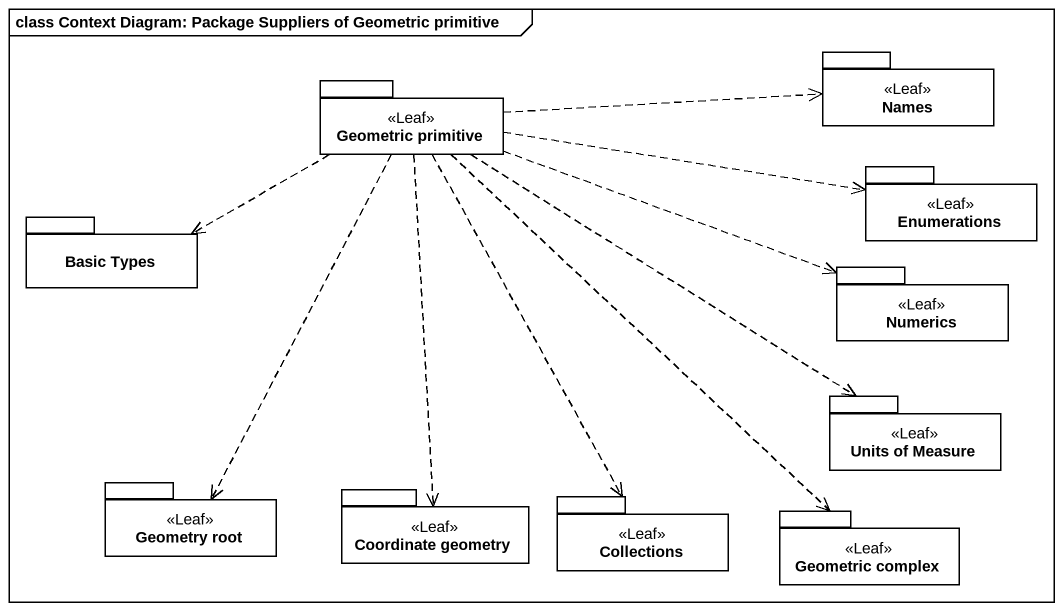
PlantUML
@startuml
mainframe class Context Diagram: Package Suppliers of Geometric primitive
package Names <<Leaf>> {
}
package "Geometric primitive" as Geometric_primitive <<Leaf>> {
}
package Enumerations <<Leaf>> {
}
package "Basic Types" as Basic_Types {
}
package Numerics <<Leaf>> {
}
package "Units of Measure" as Units_of_Measure <<Leaf>> {
}
package "Geometry root" as Geometry_root <<Leaf>> {
}
package "Coordinate geometry" as Coordinate_geometry <<Leaf>> {
}
package "Collections" as Collections_ <<Leaf>> {
}
package "Geometric complex" as Geometric_complex <<Leaf>> {
}
Geometric_primitive .right.> Names
Geometric_primitive .right.> Enumerations
Geometric_primitive .left.> Basic_Types
Geometric_primitive .right.> Numerics
Geometric_primitive ..> Units_of_Measure
Geometric_primitive ..> Geometry_root
Geometric_primitive ..> Coordinate_geometry
Geometric_primitive ..> Collections_
Geometric_primitive ..> Geometric_complex
@enduml
